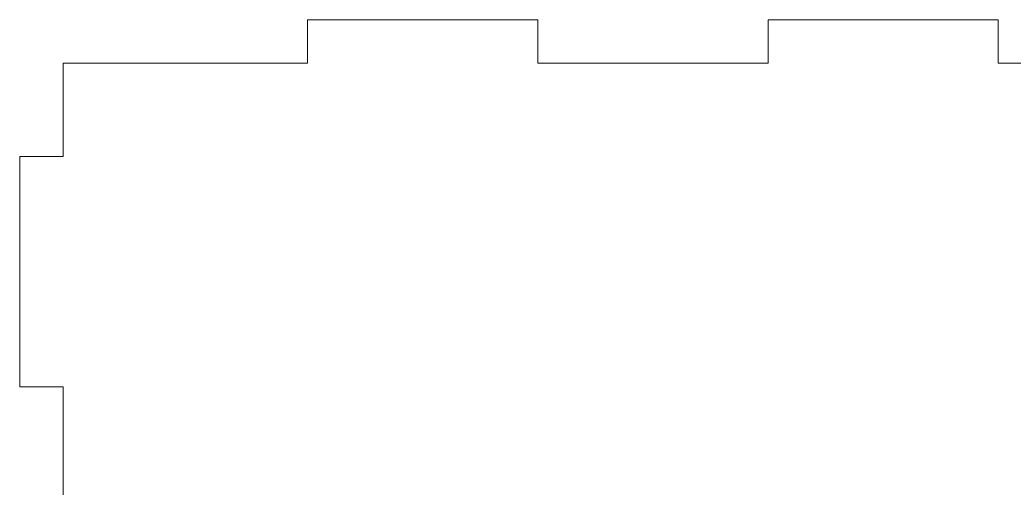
# Model space of a CAD drawing. Extents: x 3 to 513, y 3 to 383.
# Drawn here: x 297 to 366.1, y 261.5 to 294 of the extents above; entities that cross this region are included whole.
import ezdxf

# ---------------------------------------------------------------- set-up
doc = ezdxf.new("R2010")
doc.units = 0
doc.layers.get('0').update_dxf_attribs({"lineweight": 0})

msp = doc.modelspace()

# ---------------------------------------------------------------- linework, layer by layer
for p, q in [((333, 294), (317, 294)), ((317, 294), (317, 291)), ((333, 291), (333, 294)), ((365, 294), (349, 294)), ((349, 294), (349, 291)), ((365, 291), (365, 294)), ((317, 291), (300, 291)), ((300, 291), (300, 284.5)), ((349, 291), (333, 291)), ((381, 291), (365, 291)), ((300, 284.5), (297, 284.5)), ((297, 284.5), (297, 268.5)), ((297, 268.5), (300, 268.5)), ((300, 268.5), (300, 252.5))]:
    msp.add_line(p, q)

doc.saveas('drawing.dxf')
